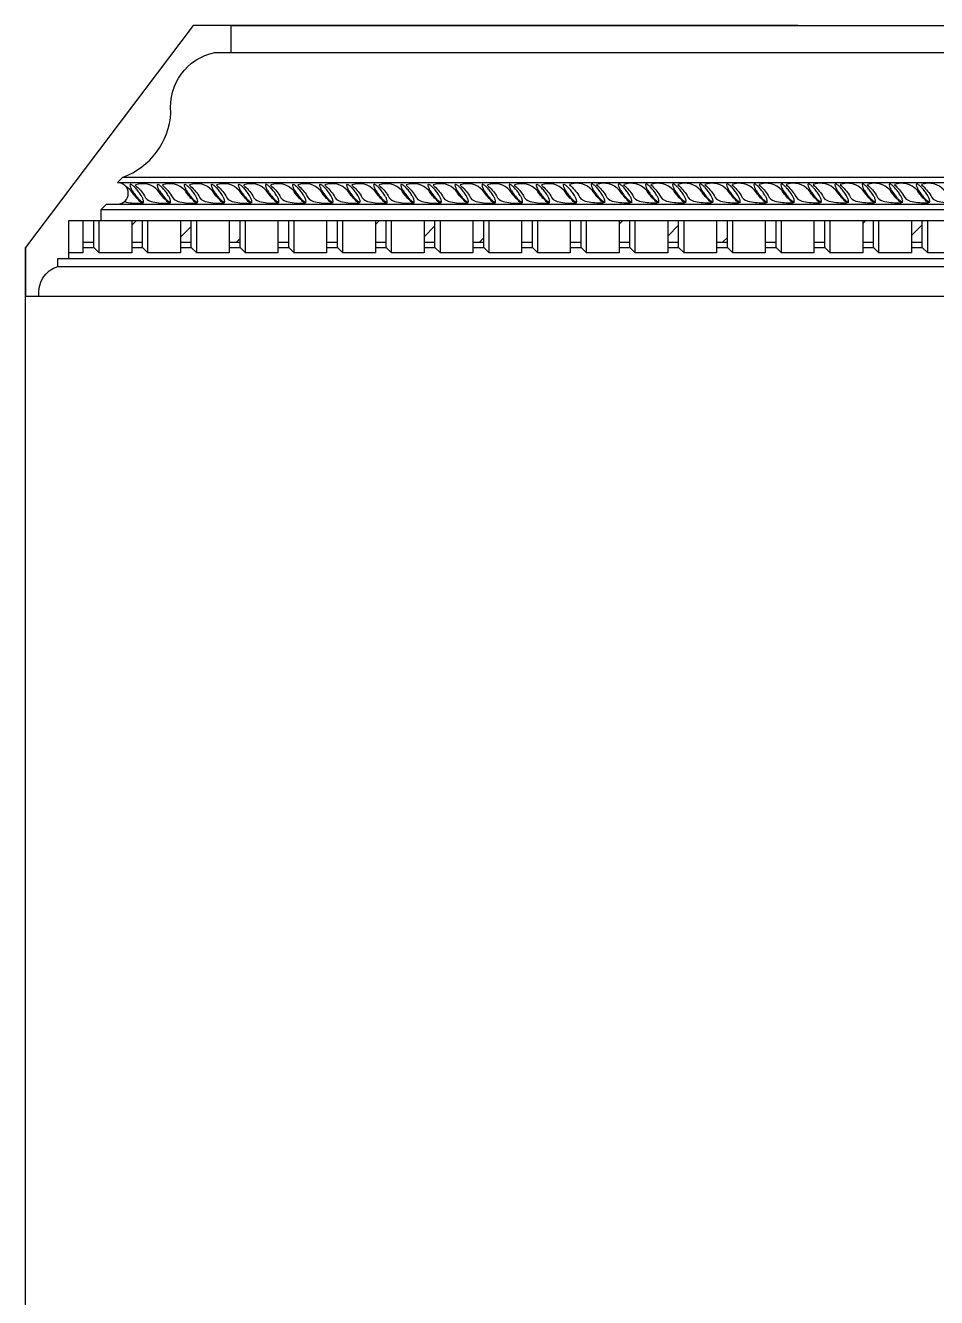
# Model space of a CAD drawing. Header units: metres. Extents: x 6109 to 10009, y 6120 to 9320.
# Drawn here: x 6109 to 6445.5, y 8850.5 to 9320.2 of the extents above; entities that cross this region are included whole.
import ezdxf

# ---------------------------------------------------------------- set-up
doc = ezdxf.new("R2010")
doc.units = ezdxf.units.M
doc.layers.add('3', color=3, linetype='Continuous')
doc.layers.add('4', color=4, linetype='Continuous')

msp = doc.modelspace()

# ---------------------------------------------------------------- hatches: boundary and pattern name
at = {"layer": '3'}
h = msp.add_hatch(dxfattribs=at)
h.set_pattern_fill('ANSI31', scale=5)
h.paths.add_polyline_path([(6134.27, 9248.21), (6130.27, 9248.21), (6130.27, 9240.21), (6134.27, 9240.21)])
h = msp.add_hatch(dxfattribs=at)
h.set_pattern_fill('ANSI31', scale=5)
h.paths.add_polyline_path([(6152.27, 9248.21), (6148.27, 9248.21), (6148.27, 9240.21), (6152.27, 9240.21)])
h = msp.add_hatch(dxfattribs=at)
h.set_pattern_fill('ANSI31', scale=5)
h.paths.add_polyline_path([(6170.27, 9248.21), (6166.27, 9248.21), (6166.27, 9240.21), (6170.27, 9240.21)])
h = msp.add_hatch(dxfattribs=at)
h.set_pattern_fill('ANSI31', scale=5)
h.paths.add_polyline_path([(6188.27, 9248.21), (6184.27, 9248.21), (6184.27, 9240.21), (6188.27, 9240.21)])
h = msp.add_hatch(dxfattribs=at)
h.set_pattern_fill('ANSI31', scale=5)
h.paths.add_polyline_path([(6206.27, 9248.21), (6202.27, 9248.21), (6202.27, 9240.21), (6206.27, 9240.21)])
h = msp.add_hatch(dxfattribs=at)
h.set_pattern_fill('ANSI31', scale=5)
h.paths.add_polyline_path([(6224.27, 9248.21), (6220.27, 9248.21), (6220.27, 9240.21), (6224.27, 9240.21)])
h = msp.add_hatch(dxfattribs=at)
h.set_pattern_fill('ANSI31', scale=5)
h.paths.add_polyline_path([(6242.27, 9248.21), (6238.27, 9248.21), (6238.27, 9240.21), (6242.27, 9240.21)])
h = msp.add_hatch(dxfattribs=at)
h.set_pattern_fill('ANSI31', scale=5)
h.paths.add_polyline_path([(6260.27, 9248.21), (6256.27, 9248.21), (6256.27, 9240.21), (6260.27, 9240.21)])
h = msp.add_hatch(dxfattribs=at)
h.set_pattern_fill('ANSI31', scale=5)
h.paths.add_polyline_path([(6278.27, 9248.21), (6274.27, 9248.21), (6274.27, 9240.21), (6278.27, 9240.21)])
h = msp.add_hatch(dxfattribs=at)
h.set_pattern_fill('ANSI31', scale=5)
h.paths.add_polyline_path([(6296.27, 9248.21), (6292.27, 9248.21), (6292.27, 9240.21), (6296.27, 9240.21)])
h = msp.add_hatch(dxfattribs=at)
h.set_pattern_fill('ANSI31', scale=5)
h.paths.add_polyline_path([(6314.27, 9248.21), (6310.27, 9248.21), (6310.27, 9240.21), (6314.27, 9240.21)])
h = msp.add_hatch(dxfattribs=at)
h.set_pattern_fill('ANSI31', scale=5)
h.paths.add_polyline_path([(6332.27, 9248.21), (6328.27, 9248.21), (6328.27, 9240.21), (6332.27, 9240.21)])
h = msp.add_hatch(dxfattribs=at)
h.set_pattern_fill('ANSI31', scale=5)
h.paths.add_polyline_path([(6350.27, 9248.21), (6346.27, 9248.21), (6346.27, 9240.21), (6350.27, 9240.21)])
h = msp.add_hatch(dxfattribs=at)
h.set_pattern_fill('ANSI31', scale=5)
h.paths.add_polyline_path([(6368.27, 9248.21), (6364.27, 9248.21), (6364.27, 9240.21), (6368.27, 9240.21)])
h = msp.add_hatch(dxfattribs=at)
h.set_pattern_fill('ANSI31', scale=5)
h.paths.add_polyline_path([(6386.27, 9248.21), (6382.27, 9248.21), (6382.27, 9240.21), (6386.27, 9240.21)])
h = msp.add_hatch(dxfattribs=at)
h.set_pattern_fill('ANSI31', scale=5)
h.paths.add_polyline_path([(6404.27, 9248.21), (6400.27, 9248.21), (6400.27, 9240.21), (6404.27, 9240.21)])
h = msp.add_hatch(dxfattribs=at)
h.set_pattern_fill('ANSI31', scale=5)
h.paths.add_polyline_path([(6422.27, 9248.21), (6418.27, 9248.21), (6418.27, 9240.21), (6422.27, 9240.21)])
h = msp.add_hatch(dxfattribs=at)
h.set_pattern_fill('ANSI31', scale=5)
h.paths.add_polyline_path([(6440.27, 9248.21), (6436.27, 9248.21), (6436.27, 9240.21), (6440.27, 9240.21)])

# ---------------------------------------------------------------- linework, layer by layer
for p, q in [((6185.02, 9310.21), (9933.02, 9310.21)), ((6145.02, 9264.21), (9973.02, 9264.21)), ((6143.02, 9262.21), (9975.02, 9262.21)), ((6139.02, 9254.21), (9975.02, 9254.21)), ((6137.02, 9252.21), (9981.02, 9252.21)), ((6136.27, 9236.21), (6136.27, 9248.21)), ((6137.02, 9248.21), (9981.02, 9248.21)), ((6154.27, 9236.21), (6154.27, 9248.21)), ((6172.27, 9236.21), (6172.27, 9248.21)), ((6190.27, 9236.21), (6190.27, 9248.21)), ((6208.27, 9236.21), (6208.27, 9248.21)), ((6226.27, 9236.21), (6226.27, 9248.21)), ((6244.27, 9236.21), (6244.27, 9248.21)), ((6262.27, 9236.21), (6262.27, 9248.21)), ((6280.27, 9236.21), (6280.27, 9248.21)), ((6298.27, 9236.21), (6298.27, 9248.21)), ((6316.27, 9236.21), (6316.27, 9248.21)), ((6334.27, 9236.21), (6334.27, 9248.21)), ((6352.27, 9236.21), (6352.27, 9248.21)), ((6370.27, 9236.21), (6370.27, 9248.21)), ((6388.27, 9236.21), (6388.27, 9248.21)), ((6406.27, 9236.21), (6406.27, 9248.21)), ((6424.27, 9236.21), (6424.27, 9248.21)), ((6442.27, 9236.21), (6442.27, 9248.21)), ((6130.27, 9240.21), (6134.27, 9240.21)), ((6148.27, 9240.21), (6152.27, 9240.21)), ((6166.27, 9240.21), (6170.27, 9240.21)), ((6184.27, 9240.21), (6188.27, 9240.21)), ((6202.27, 9240.21), (6206.27, 9240.21)), ((6220.27, 9240.21), (6224.27, 9240.21)), ((6238.27, 9240.21), (6242.27, 9240.21)), ((6256.27, 9240.21), (6260.27, 9240.21)), ((6274.27, 9240.21), (6278.27, 9240.21)), ((6292.27, 9240.21), (6296.27, 9240.21)), ((6310.27, 9240.21), (6314.27, 9240.21)), ((6328.27, 9240.21), (6332.27, 9240.21)), ((6346.27, 9240.21), (6350.27, 9240.21)), ((6364.27, 9240.21), (6368.27, 9240.21)), ((6382.27, 9240.21), (6386.27, 9240.21)), ((6400.27, 9240.21), (6404.27, 9240.21)), ((6418.27, 9240.21), (6422.27, 9240.21)), ((6436.27, 9240.21), (6440.27, 9240.21)), ((6130.27, 9238.21), (6134.27, 9238.21)), ((6148.27, 9238.21), (6152.27, 9238.21)), ((6166.27, 9238.21), (6170.27, 9238.21)), ((6184.27, 9238.21), (6188.27, 9238.21)), ((6202.27, 9238.21), (6206.27, 9238.21)), ((6220.27, 9238.21), (6224.27, 9238.21)), ((6238.27, 9238.21), (6242.27, 9238.21)), ((6256.27, 9238.21), (6260.27, 9238.21)), ((6274.27, 9238.21), (6278.27, 9238.21)), ((6292.27, 9238.21), (6296.27, 9238.21)), ((6310.27, 9238.21), (6314.27, 9238.21)), ((6328.27, 9238.21), (6332.27, 9238.21)), ((6346.27, 9238.21), (6350.27, 9238.21)), ((6364.27, 9238.21), (6368.27, 9238.21)), ((6382.27, 9238.21), (6386.27, 9238.21)), ((6400.27, 9238.21), (6404.27, 9238.21)), ((6418.27, 9238.21), (6422.27, 9238.21)), ((6436.27, 9238.21), (6440.27, 9238.21)), ((6121.02, 9231.21), (9997.02, 9231.21)), ((6125.02, 9234.21), (9993.02, 9234.21))]:
    msp.add_line(p, q, dxfattribs=at)
for points in [[(6145.62, 9255.17, 0.08), (6151.08, 9254.62, 0.15), (6152.71, 9254.82, -0.34), (6150.96, 9255.63, -0.05), (6147.98, 9259.22, 0.08), (6146.13, 9260.72)], [(6149.59, 9261.22, -0.08), (6153.01, 9257.3, 0.25), (6155.41, 9255.23, 0.08), (6161.08, 9254.62, 0.15), (6162.71, 9254.82, -0.34), (6160.96, 9255.63, -0.05), (6157.98, 9259.22, 0.31), (6149.63, 9261.3, 0.31)], [(6159.59, 9261.22, -0.08), (6163.01, 9257.3, 0.25), (6165.41, 9255.23, 0.08), (6171.08, 9254.62, 0.15), (6172.71, 9254.82, -0.34), (6170.96, 9255.63, -0.05), (6167.98, 9259.22, 0.31), (6159.63, 9261.3, 0.31)], [(6169.59, 9261.22, -0.08), (6173.01, 9257.3, 0.25), (6175.41, 9255.23, 0.08), (6181.08, 9254.62, 0.15), (6182.71, 9254.82, -0.34), (6180.96, 9255.63, -0.05), (6177.98, 9259.22, 0.31), (6169.63, 9261.3, 0.31)], [(6179.59, 9261.22, -0.08), (6183.01, 9257.3, 0.25), (6185.41, 9255.23, 0.08), (6191.08, 9254.62, 0.15), (6192.71, 9254.82, -0.34), (6190.96, 9255.63, -0.05), (6187.98, 9259.22, 0.31), (6179.63, 9261.3, 0.31)], [(6189.59, 9261.22, -0.08), (6193.01, 9257.3, 0.25), (6195.41, 9255.23, 0.08), (6201.08, 9254.62, 0.15), (6202.71, 9254.82, -0.34), (6200.96, 9255.63, -0.05), (6197.98, 9259.22, 0.31), (6189.63, 9261.3, 0.31)], [(6199.59, 9261.22, -0.08), (6203.01, 9257.3, 0.25), (6205.41, 9255.23, 0.08), (6211.08, 9254.62, 0.15), (6212.71, 9254.82, -0.34), (6210.96, 9255.63, -0.05), (6207.98, 9259.22, 0.31), (6199.63, 9261.3, 0.31)], [(6209.59, 9261.22, -0.08), (6213.01, 9257.3, 0.25), (6215.41, 9255.23, 0.08), (6221.08, 9254.62, 0.15), (6222.71, 9254.82, -0.34), (6220.96, 9255.63, -0.05), (6217.98, 9259.22, 0.31), (6209.63, 9261.3, 0.31)], [(6219.59, 9261.22, -0.08), (6223.01, 9257.3, 0.25), (6225.41, 9255.23, 0.08), (6231.08, 9254.62, 0.15), (6232.71, 9254.82, -0.34), (6230.96, 9255.63, -0.05), (6227.98, 9259.22, 0.31), (6219.63, 9261.3, 0.31)], [(6229.59, 9261.22, -0.08), (6233.01, 9257.3, 0.25), (6235.41, 9255.23, 0.08), (6241.08, 9254.62, 0.15), (6242.71, 9254.82, -0.34), (6240.96, 9255.63, -0.05), (6237.98, 9259.22, 0.31), (6229.63, 9261.3, 0.31)], [(6239.59, 9261.22, -0.08), (6243.01, 9257.3, 0.25), (6245.41, 9255.23, 0.08), (6251.08, 9254.62, 0.15), (6252.71, 9254.82, -0.34), (6250.96, 9255.63, -0.05), (6247.98, 9259.22, 0.31), (6239.63, 9261.3, 0.31)], [(6249.59, 9261.22, -0.08), (6253.01, 9257.3, 0.25), (6255.41, 9255.23, 0.08), (6261.08, 9254.62, 0.15), (6262.71, 9254.82, -0.34), (6260.96, 9255.63, -0.05), (6257.98, 9259.22, 0.31), (6249.63, 9261.3, 0.31)], [(6259.59, 9261.22, -0.08), (6263.01, 9257.3, 0.25), (6265.41, 9255.23, 0.08), (6271.08, 9254.62, 0.15), (6272.71, 9254.82, -0.34), (6270.96, 9255.63, -0.05), (6267.98, 9259.22, 0.31), (6259.63, 9261.3, 0.31)], [(6269.59, 9261.22, -0.08), (6273.01, 9257.3, 0.25), (6275.41, 9255.23, 0.08), (6281.08, 9254.62, 0.15), (6282.71, 9254.82, -0.34), (6280.96, 9255.63, -0.05), (6277.98, 9259.22, 0.31), (6269.63, 9261.3, 0.31)], [(6279.59, 9261.22, -0.08), (6283.01, 9257.3, 0.25), (6285.41, 9255.23, 0.08), (6291.08, 9254.62, 0.15), (6292.71, 9254.82, -0.34), (6290.96, 9255.63, -0.05), (6287.98, 9259.22, 0.31), (6279.63, 9261.3, 0.31)], [(6289.59, 9261.22, -0.08), (6293.01, 9257.3, 0.25), (6295.41, 9255.23, 0.08), (6301.08, 9254.62, 0.15), (6302.71, 9254.82, -0.34), (6300.96, 9255.63, -0.05), (6297.98, 9259.22, 0.31), (6289.63, 9261.3, 0.31)], [(6299.59, 9261.22, -0.08), (6303.01, 9257.3, 0.25), (6305.41, 9255.23, 0.08), (6311.08, 9254.62, 0.15), (6312.71, 9254.82, -0.34), (6310.96, 9255.63, -0.05), (6307.98, 9259.22, 0.31), (6299.63, 9261.3, 0.31)], [(6309.95, 9261.36, -0.08), (6313.37, 9257.45, 0.25), (6315.78, 9255.37, 0.08), (6321.45, 9254.76, 0.15), (6323.08, 9254.96, -0.34), (6321.32, 9255.77, -0.05), (6318.35, 9259.36, 0.31), (6309.99, 9261.44, 0.31)], [(6319.95, 9261.36, -0.08), (6323.37, 9257.45, 0.25), (6325.78, 9255.37, 0.08), (6331.45, 9254.76, 0.15), (6333.08, 9254.96, -0.34), (6331.32, 9255.77, -0.05), (6328.35, 9259.36, 0.31), (6319.99, 9261.44, 0.31)], [(6329.95, 9261.36, -0.08), (6333.37, 9257.45, 0.25), (6335.78, 9255.37, 0.08), (6341.45, 9254.76, 0.15), (6343.08, 9254.96, -0.34), (6341.32, 9255.77, -0.05), (6338.35, 9259.36, 0.31), (6329.99, 9261.44, 0.31)], [(6339.95, 9261.36, -0.08), (6343.37, 9257.45, 0.25), (6345.78, 9255.37, 0.08), (6351.45, 9254.76, 0.15), (6353.08, 9254.96, -0.34), (6351.32, 9255.77, -0.05), (6348.35, 9259.36, 0.31), (6339.99, 9261.44, 0.31)], [(6349.95, 9261.36, -0.08), (6353.37, 9257.45, 0.25), (6355.78, 9255.37, 0.08), (6361.45, 9254.76, 0.15), (6363.08, 9254.96, -0.34), (6361.32, 9255.77, -0.05), (6358.35, 9259.36, 0.31), (6349.99, 9261.44, 0.31)], [(6359.95, 9261.36, -0.08), (6363.37, 9257.45, 0.25), (6365.78, 9255.37, 0.08), (6371.45, 9254.76, 0.15), (6373.08, 9254.96, -0.34), (6371.32, 9255.77, -0.05), (6368.35, 9259.36, 0.31), (6359.99, 9261.44, 0.31)], [(6369.95, 9261.36, -0.08), (6373.37, 9257.45, 0.25), (6375.78, 9255.37, 0.08), (6381.45, 9254.76, 0.15), (6383.08, 9254.96, -0.34), (6381.32, 9255.77, -0.05), (6378.35, 9259.36, 0.31), (6369.99, 9261.44, 0.31)], [(6379.95, 9261.36, -0.08), (6383.37, 9257.45, 0.25), (6385.78, 9255.37, 0.08), (6391.45, 9254.76, 0.15), (6393.08, 9254.96, -0.34), (6391.32, 9255.77, -0.05), (6388.35, 9259.36, 0.31), (6379.99, 9261.44, 0.31)], [(6389.95, 9261.36, -0.08), (6393.37, 9257.45, 0.25), (6395.78, 9255.37, 0.08), (6401.45, 9254.76, 0.15), (6403.08, 9254.96, -0.34), (6401.32, 9255.77, -0.05), (6398.35, 9259.36, 0.31), (6389.99, 9261.44, 0.31)], [(6399.95, 9261.36, -0.08), (6403.37, 9257.45, 0.25), (6405.78, 9255.37, 0.08), (6411.45, 9254.76, 0.15), (6413.08, 9254.96, -0.34), (6411.32, 9255.77, -0.05), (6408.35, 9259.36, 0.31), (6399.99, 9261.44, 0.31)], [(6409.95, 9261.36, -0.08), (6413.37, 9257.45, 0.25), (6415.78, 9255.37, 0.08), (6421.45, 9254.76, 0.15), (6423.08, 9254.96, -0.34), (6421.32, 9255.77, -0.05), (6418.35, 9259.36, 0.31), (6409.99, 9261.44, 0.31)], [(6419.95, 9261.36, -0.08), (6423.37, 9257.45, 0.25), (6425.78, 9255.37, 0.08), (6431.45, 9254.76, 0.15), (6433.08, 9254.96, -0.34), (6431.32, 9255.77, -0.05), (6428.35, 9259.36, 0.31), (6419.99, 9261.44, 0.31)], [(6429.95, 9261.36, -0.08), (6433.37, 9257.45, 0.25), (6435.78, 9255.37, 0.08), (6441.45, 9254.76, 0.15), (6443.08, 9254.96, -0.34), (6441.32, 9255.77, -0.05), (6438.35, 9259.36, 0.31), (6429.99, 9261.44, 0.31)], [(6439.95, 9261.36, -0.08), (6443.37, 9257.45, 0.25), (6445.78, 9255.37, 0.08), (6451.45, 9254.76, 0.15), (6453.08, 9254.96, -0.34), (6451.32, 9255.77, -0.05), (6448.35, 9259.36, 0.31), (6439.99, 9261.44, 0.31)]]:
    msp.add_lwpolyline(points, format="xyb", dxfattribs=at)
for points in [[(6152.55, 9255.06, 0.28), (6152.65, 9255.32, 0.07), (6152.33, 9256.37, 0.03), (6151.76, 9257.42, 0.02), (6150.83, 9258.8, 0.02), (6149.78, 9260.08, 0.03), (6148.93, 9260.92, 0.07), (6148.02, 9261.53, 0.28), (6147.74, 9261.5, 0.28), (6147.63, 9261.24, 0.07), (6147.96, 9260.2, 0.03), (6148.52, 9259.14, 0.02), (6149.46, 9257.77, 0.02), (6150.51, 9256.49, 0.03), (6151.36, 9255.64, 0.07), (6152.27, 9255.04, 0.28)], [(6162.55, 9255.06, 0.28), (6162.65, 9255.32, 0.07), (6162.33, 9256.37, 0.03), (6161.76, 9257.42, 0.02), (6160.83, 9258.8, 0.02), (6159.78, 9260.08, 0.03), (6158.93, 9260.92, 0.07), (6158.02, 9261.53, 0.28), (6157.74, 9261.5, 0.28), (6157.63, 9261.24, 0.07), (6157.96, 9260.2, 0.03), (6158.52, 9259.14, 0.02), (6159.46, 9257.77, 0.02), (6160.51, 9256.49, 0.03), (6161.36, 9255.64, 0.07), (6162.27, 9255.04, 0.28)], [(6172.55, 9255.06, 0.28), (6172.65, 9255.32, 0.07), (6172.33, 9256.37, 0.03), (6171.76, 9257.42, 0.02), (6170.83, 9258.8, 0.02), (6169.78, 9260.08, 0.03), (6168.93, 9260.92, 0.07), (6168.02, 9261.53, 0.28), (6167.74, 9261.5, 0.28), (6167.63, 9261.24, 0.07), (6167.96, 9260.2, 0.03), (6168.52, 9259.14, 0.02), (6169.46, 9257.77, 0.02), (6170.51, 9256.49, 0.03), (6171.36, 9255.64, 0.07), (6172.27, 9255.04, 0.28)], [(6182.55, 9255.06, 0.28), (6182.65, 9255.32, 0.07), (6182.33, 9256.37, 0.03), (6181.76, 9257.42, 0.02), (6180.83, 9258.8, 0.02), (6179.78, 9260.08, 0.03), (6178.93, 9260.92, 0.07), (6178.02, 9261.53, 0.28), (6177.74, 9261.5, 0.28), (6177.63, 9261.24, 0.07), (6177.96, 9260.2, 0.03), (6178.52, 9259.14, 0.02), (6179.46, 9257.77, 0.02), (6180.51, 9256.49, 0.03), (6181.36, 9255.64, 0.07), (6182.27, 9255.04, 0.28)], [(6192.55, 9255.06, 0.28), (6192.65, 9255.32, 0.07), (6192.33, 9256.37, 0.03), (6191.76, 9257.42, 0.02), (6190.83, 9258.8, 0.02), (6189.78, 9260.08, 0.03), (6188.93, 9260.92, 0.07), (6188.02, 9261.53, 0.28), (6187.74, 9261.5, 0.28), (6187.63, 9261.24, 0.07), (6187.96, 9260.2, 0.03), (6188.52, 9259.14, 0.02), (6189.46, 9257.77, 0.02), (6190.51, 9256.49, 0.03), (6191.36, 9255.64, 0.07), (6192.27, 9255.04, 0.28)], [(6202.55, 9255.06, 0.28), (6202.65, 9255.32, 0.07), (6202.33, 9256.37, 0.03), (6201.76, 9257.42, 0.02), (6200.83, 9258.8, 0.02), (6199.78, 9260.08, 0.03), (6198.93, 9260.92, 0.07), (6198.02, 9261.53, 0.28), (6197.74, 9261.5, 0.28), (6197.63, 9261.24, 0.07), (6197.96, 9260.2, 0.03), (6198.52, 9259.14, 0.02), (6199.46, 9257.77, 0.02), (6200.51, 9256.49, 0.03), (6201.36, 9255.64, 0.07), (6202.27, 9255.04, 0.28)], [(6212.55, 9255.06, 0.28), (6212.65, 9255.32, 0.07), (6212.33, 9256.37, 0.03), (6211.76, 9257.42, 0.02), (6210.83, 9258.8, 0.02), (6209.78, 9260.08, 0.03), (6208.93, 9260.92, 0.07), (6208.02, 9261.53, 0.28), (6207.74, 9261.5, 0.28), (6207.63, 9261.24, 0.07), (6207.96, 9260.2, 0.03), (6208.52, 9259.14, 0.02), (6209.46, 9257.77, 0.02), (6210.51, 9256.49, 0.03), (6211.36, 9255.64, 0.07), (6212.27, 9255.04, 0.28)], [(6222.55, 9255.06, 0.28), (6222.65, 9255.32, 0.07), (6222.33, 9256.37, 0.03), (6221.76, 9257.42, 0.02), (6220.83, 9258.8, 0.02), (6219.78, 9260.08, 0.03), (6218.93, 9260.92, 0.07), (6218.02, 9261.53, 0.28), (6217.74, 9261.5, 0.28), (6217.63, 9261.24, 0.07), (6217.96, 9260.2, 0.03), (6218.52, 9259.14, 0.02), (6219.46, 9257.77, 0.02), (6220.51, 9256.49, 0.03), (6221.36, 9255.64, 0.07), (6222.27, 9255.04, 0.28)], [(6232.55, 9255.06, 0.28), (6232.65, 9255.32, 0.07), (6232.33, 9256.37, 0.03), (6231.76, 9257.42, 0.02), (6230.83, 9258.8, 0.02), (6229.78, 9260.08, 0.03), (6228.93, 9260.92, 0.07), (6228.02, 9261.53, 0.28), (6227.74, 9261.5, 0.28), (6227.63, 9261.24, 0.07), (6227.96, 9260.2, 0.03), (6228.52, 9259.14, 0.02), (6229.46, 9257.77, 0.02), (6230.51, 9256.49, 0.03), (6231.36, 9255.64, 0.07), (6232.27, 9255.04, 0.28)], [(6242.55, 9255.06, 0.28), (6242.65, 9255.32, 0.07), (6242.33, 9256.37, 0.03), (6241.76, 9257.42, 0.02), (6240.83, 9258.8, 0.02), (6239.78, 9260.08, 0.03), (6238.93, 9260.92, 0.07), (6238.02, 9261.53, 0.28), (6237.74, 9261.5, 0.28), (6237.63, 9261.24, 0.07), (6237.96, 9260.2, 0.03), (6238.52, 9259.14, 0.02), (6239.46, 9257.77, 0.02), (6240.51, 9256.49, 0.03), (6241.36, 9255.64, 0.07), (6242.27, 9255.04, 0.28)], [(6252.55, 9255.06, 0.28), (6252.65, 9255.32, 0.07), (6252.33, 9256.37, 0.03), (6251.76, 9257.42, 0.02), (6250.83, 9258.8, 0.02), (6249.78, 9260.08, 0.03), (6248.93, 9260.92, 0.07), (6248.02, 9261.53, 0.28), (6247.74, 9261.5, 0.28), (6247.63, 9261.24, 0.07), (6247.96, 9260.2, 0.03), (6248.52, 9259.14, 0.02), (6249.46, 9257.77, 0.02), (6250.51, 9256.49, 0.03), (6251.36, 9255.64, 0.07), (6252.27, 9255.04, 0.28)], [(6262.55, 9255.06, 0.28), (6262.65, 9255.32, 0.07), (6262.33, 9256.37, 0.03), (6261.76, 9257.42, 0.02), (6260.83, 9258.8, 0.02), (6259.78, 9260.08, 0.03), (6258.93, 9260.92, 0.07), (6258.02, 9261.53, 0.28), (6257.74, 9261.5, 0.28), (6257.63, 9261.24, 0.07), (6257.96, 9260.2, 0.03), (6258.52, 9259.14, 0.02), (6259.46, 9257.77, 0.02), (6260.51, 9256.49, 0.03), (6261.36, 9255.64, 0.07), (6262.27, 9255.04, 0.28)], [(6272.55, 9255.06, 0.28), (6272.65, 9255.32, 0.07), (6272.33, 9256.37, 0.03), (6271.76, 9257.42, 0.02), (6270.83, 9258.8, 0.02), (6269.78, 9260.08, 0.03), (6268.93, 9260.92, 0.07), (6268.02, 9261.53, 0.28), (6267.74, 9261.5, 0.28), (6267.63, 9261.24, 0.07), (6267.96, 9260.2, 0.03), (6268.52, 9259.14, 0.02), (6269.46, 9257.77, 0.02), (6270.51, 9256.49, 0.03), (6271.36, 9255.64, 0.07), (6272.27, 9255.04, 0.28)], [(6282.55, 9255.06, 0.28), (6282.65, 9255.32, 0.07), (6282.33, 9256.37, 0.03), (6281.76, 9257.42, 0.02), (6280.83, 9258.8, 0.02), (6279.78, 9260.08, 0.03), (6278.93, 9260.92, 0.07), (6278.02, 9261.53, 0.28), (6277.74, 9261.5, 0.28), (6277.63, 9261.24, 0.07), (6277.96, 9260.2, 0.03), (6278.52, 9259.14, 0.02), (6279.46, 9257.77, 0.02), (6280.51, 9256.49, 0.03), (6281.36, 9255.64, 0.07), (6282.27, 9255.04, 0.28)], [(6292.55, 9255.06, 0.28), (6292.65, 9255.32, 0.07), (6292.33, 9256.37, 0.03), (6291.76, 9257.42, 0.02), (6290.83, 9258.8, 0.02), (6289.78, 9260.08, 0.03), (6288.93, 9260.92, 0.07), (6288.02, 9261.53, 0.28), (6287.74, 9261.5, 0.28), (6287.63, 9261.24, 0.07), (6287.96, 9260.2, 0.03), (6288.52, 9259.14, 0.02), (6289.46, 9257.77, 0.02), (6290.51, 9256.49, 0.03), (6291.36, 9255.64, 0.07), (6292.27, 9255.04, 0.28)], [(6302.55, 9255.06, 0.28), (6302.65, 9255.32, 0.07), (6302.33, 9256.37, 0.03), (6301.76, 9257.42, 0.02), (6300.83, 9258.8, 0.02), (6299.78, 9260.08, 0.03), (6298.93, 9260.92, 0.07), (6298.02, 9261.53, 0.28), (6297.74, 9261.5, 0.28), (6297.63, 9261.24, 0.07), (6297.96, 9260.2, 0.03), (6298.52, 9259.14, 0.02), (6299.46, 9257.77, 0.02), (6300.51, 9256.49, 0.03), (6301.36, 9255.64, 0.07), (6302.27, 9255.04, 0.28)], [(6312.55, 9255.06, 0.28), (6312.65, 9255.32, 0.07), (6312.33, 9256.37, 0.03), (6311.76, 9257.42, 0.02), (6310.83, 9258.8, 0.02), (6309.78, 9260.08, 0.03), (6308.93, 9260.92, 0.07), (6308.02, 9261.53, 0.28), (6307.74, 9261.5, 0.28), (6307.63, 9261.24, 0.07), (6307.96, 9260.2, 0.03), (6308.52, 9259.14, 0.02), (6309.46, 9257.77, 0.02), (6310.51, 9256.49, 0.03), (6311.36, 9255.64, 0.07), (6312.27, 9255.04, 0.28)], [(6322.91, 9255.2, 0.28), (6323.02, 9255.46, 0.07), (6322.69, 9256.51, 0.03), (6322.13, 9257.57, 0.02), (6321.19, 9258.94, 0.02), (6320.14, 9260.22, 0.03), (6319.29, 9261.06, 0.07), (6318.38, 9261.67, 0.28), (6318.1, 9261.64, 0.28), (6318, 9261.38, 0.07), (6318.32, 9260.34, 0.03), (6318.89, 9259.28, 0.02), (6319.82, 9257.91, 0.02), (6320.87, 9256.63, 0.03), (6321.72, 9255.78, 0.07), (6322.64, 9255.18, 0.28)], [(6332.91, 9255.2, 0.28), (6333.02, 9255.46, 0.07), (6332.69, 9256.51, 0.03), (6332.13, 9257.57, 0.02), (6331.19, 9258.94, 0.02), (6330.14, 9260.22, 0.03), (6329.29, 9261.06, 0.07), (6328.38, 9261.67, 0.28), (6328.1, 9261.64, 0.28), (6328, 9261.38, 0.07), (6328.32, 9260.34, 0.03), (6328.89, 9259.28, 0.02), (6329.82, 9257.91, 0.02), (6330.87, 9256.63, 0.03), (6331.72, 9255.78, 0.07), (6332.64, 9255.18, 0.28)], [(6342.91, 9255.2, 0.28), (6343.02, 9255.46, 0.07), (6342.69, 9256.51, 0.03), (6342.13, 9257.57, 0.02), (6341.19, 9258.94, 0.02), (6340.14, 9260.22, 0.03), (6339.29, 9261.06, 0.07), (6338.38, 9261.67, 0.28), (6338.1, 9261.64, 0.28), (6338, 9261.38, 0.07), (6338.32, 9260.34, 0.03), (6338.89, 9259.28, 0.02), (6339.82, 9257.91, 0.02), (6340.87, 9256.63, 0.03), (6341.72, 9255.78, 0.07), (6342.64, 9255.18, 0.28)], [(6352.91, 9255.2, 0.28), (6353.02, 9255.46, 0.07), (6352.69, 9256.51, 0.03), (6352.13, 9257.57, 0.02), (6351.19, 9258.94, 0.02), (6350.14, 9260.22, 0.03), (6349.29, 9261.06, 0.07), (6348.38, 9261.67, 0.28), (6348.1, 9261.64, 0.28), (6348, 9261.38, 0.07), (6348.32, 9260.34, 0.03), (6348.89, 9259.28, 0.02), (6349.82, 9257.91, 0.02), (6350.87, 9256.63, 0.03), (6351.72, 9255.78, 0.07), (6352.64, 9255.18, 0.28)], [(6362.91, 9255.2, 0.28), (6363.02, 9255.46, 0.07), (6362.69, 9256.51, 0.03), (6362.13, 9257.57, 0.02), (6361.19, 9258.94, 0.02), (6360.14, 9260.22, 0.03), (6359.29, 9261.06, 0.07), (6358.38, 9261.67, 0.28), (6358.1, 9261.64, 0.28), (6358, 9261.38, 0.07), (6358.32, 9260.34, 0.03), (6358.89, 9259.28, 0.02), (6359.82, 9257.91, 0.02), (6360.87, 9256.63, 0.03), (6361.72, 9255.78, 0.07), (6362.64, 9255.18, 0.28)], [(6372.91, 9255.2, 0.28), (6373.02, 9255.46, 0.07), (6372.69, 9256.51, 0.03), (6372.13, 9257.57, 0.02), (6371.19, 9258.94, 0.02), (6370.14, 9260.22, 0.03), (6369.29, 9261.06, 0.07), (6368.38, 9261.67, 0.28), (6368.1, 9261.64, 0.28), (6368, 9261.38, 0.07), (6368.32, 9260.34, 0.03), (6368.89, 9259.28, 0.02), (6369.82, 9257.91, 0.02), (6370.87, 9256.63, 0.03), (6371.72, 9255.78, 0.07), (6372.64, 9255.18, 0.28)], [(6382.91, 9255.2, 0.28), (6383.02, 9255.46, 0.07), (6382.69, 9256.51, 0.03), (6382.13, 9257.57, 0.02), (6381.19, 9258.94, 0.02), (6380.14, 9260.22, 0.03), (6379.29, 9261.06, 0.07), (6378.38, 9261.67, 0.28), (6378.1, 9261.64, 0.28), (6378, 9261.38, 0.07), (6378.32, 9260.34, 0.03), (6378.89, 9259.28, 0.02), (6379.82, 9257.91, 0.02), (6380.87, 9256.63, 0.03), (6381.72, 9255.78, 0.07), (6382.64, 9255.18, 0.28)], [(6392.91, 9255.2, 0.28), (6393.02, 9255.46, 0.07), (6392.69, 9256.51, 0.03), (6392.13, 9257.57, 0.02), (6391.19, 9258.94, 0.02), (6390.14, 9260.22, 0.03), (6389.29, 9261.06, 0.07), (6388.38, 9261.67, 0.28), (6388.1, 9261.64, 0.28), (6388, 9261.38, 0.07), (6388.32, 9260.34, 0.03), (6388.89, 9259.28, 0.02), (6389.82, 9257.91, 0.02), (6390.87, 9256.63, 0.03), (6391.72, 9255.78, 0.07), (6392.64, 9255.18, 0.28)], [(6402.91, 9255.2, 0.28), (6403.02, 9255.46, 0.07), (6402.69, 9256.51, 0.03), (6402.13, 9257.57, 0.02), (6401.19, 9258.94, 0.02), (6400.14, 9260.22, 0.03), (6399.29, 9261.06, 0.07), (6398.38, 9261.67, 0.28), (6398.1, 9261.64, 0.28), (6398, 9261.38, 0.07), (6398.32, 9260.34, 0.03), (6398.89, 9259.28, 0.02), (6399.82, 9257.91, 0.02), (6400.87, 9256.63, 0.03), (6401.72, 9255.78, 0.07), (6402.64, 9255.18, 0.28)], [(6412.91, 9255.2, 0.28), (6413.02, 9255.46, 0.07), (6412.69, 9256.51, 0.03), (6412.13, 9257.57, 0.02), (6411.19, 9258.94, 0.02), (6410.14, 9260.22, 0.03), (6409.29, 9261.06, 0.07), (6408.38, 9261.67, 0.28), (6408.1, 9261.64, 0.28), (6408, 9261.38, 0.07), (6408.32, 9260.34, 0.03), (6408.89, 9259.28, 0.02), (6409.82, 9257.91, 0.02), (6410.87, 9256.63, 0.03), (6411.72, 9255.78, 0.07), (6412.64, 9255.18, 0.28)], [(6422.91, 9255.2, 0.28), (6423.02, 9255.46, 0.07), (6422.69, 9256.51, 0.03), (6422.13, 9257.57, 0.02), (6421.19, 9258.94, 0.02), (6420.14, 9260.22, 0.03), (6419.29, 9261.06, 0.07), (6418.38, 9261.67, 0.28), (6418.1, 9261.64, 0.28), (6418, 9261.38, 0.07), (6418.32, 9260.34, 0.03), (6418.89, 9259.28, 0.02), (6419.82, 9257.91, 0.02), (6420.87, 9256.63, 0.03), (6421.72, 9255.78, 0.07), (6422.64, 9255.18, 0.28)], [(6432.91, 9255.2, 0.28), (6433.02, 9255.46, 0.07), (6432.69, 9256.51, 0.03), (6432.13, 9257.57, 0.02), (6431.19, 9258.94, 0.02), (6430.14, 9260.22, 0.03), (6429.29, 9261.06, 0.07), (6428.38, 9261.67, 0.28), (6428.1, 9261.64, 0.28), (6428, 9261.38, 0.07), (6428.32, 9260.34, 0.03), (6428.89, 9259.28, 0.02), (6429.82, 9257.91, 0.02), (6430.87, 9256.63, 0.03), (6431.72, 9255.78, 0.07), (6432.64, 9255.18, 0.28)], [(6442.91, 9255.2, 0.28), (6443.02, 9255.46, 0.07), (6442.69, 9256.51, 0.03), (6442.13, 9257.57, 0.02), (6441.19, 9258.94, 0.02), (6440.14, 9260.22, 0.03), (6439.29, 9261.06, 0.07), (6438.38, 9261.67, 0.28), (6438.1, 9261.64, 0.28), (6438, 9261.38, 0.07), (6438.32, 9260.34, 0.03), (6438.89, 9259.28, 0.02), (6439.82, 9257.91, 0.02), (6440.87, 9256.63, 0.03), (6441.72, 9255.78, 0.07), (6442.64, 9255.18, 0.28)]]:
    msp.add_lwpolyline(points, format="xyb", close=True, dxfattribs=at)
for points in [[(6130.27, 9248.21), (6130.27, 9236.21), (6125.02, 9236.21)], [(6148.27, 9248.21), (6148.27, 9236.21), (6136.27, 9236.21), (6134.27, 9238.21), (6134.27, 9248.21)], [(6166.27, 9248.21), (6166.27, 9236.21), (6154.27, 9236.21), (6152.27, 9238.21), (6152.27, 9248.21)], [(6184.27, 9248.21), (6184.27, 9236.21), (6172.27, 9236.21), (6170.27, 9238.21), (6170.27, 9248.21)], [(6202.27, 9248.21), (6202.27, 9236.21), (6190.27, 9236.21), (6188.27, 9238.21), (6188.27, 9248.21)], [(6220.27, 9248.21), (6220.27, 9236.21), (6208.27, 9236.21), (6206.27, 9238.21), (6206.27, 9248.21)], [(6238.27, 9248.21), (6238.27, 9236.21), (6226.27, 9236.21), (6224.27, 9238.21), (6224.27, 9248.21)], [(6256.27, 9248.21), (6256.27, 9236.21), (6244.27, 9236.21), (6242.27, 9238.21), (6242.27, 9248.21)], [(6274.27, 9248.21), (6274.27, 9236.21), (6262.27, 9236.21), (6260.27, 9238.21), (6260.27, 9248.21)], [(6292.27, 9248.21), (6292.27, 9236.21), (6280.27, 9236.21), (6278.27, 9238.21), (6278.27, 9248.21)], [(6310.27, 9248.21), (6310.27, 9236.21), (6298.27, 9236.21), (6296.27, 9238.21), (6296.27, 9248.21)], [(6328.27, 9248.21), (6328.27, 9236.21), (6316.27, 9236.21), (6314.27, 9238.21), (6314.27, 9248.21)], [(6346.27, 9248.21), (6346.27, 9236.21), (6334.27, 9236.21), (6332.27, 9238.21), (6332.27, 9248.21)], [(6364.27, 9248.21), (6364.27, 9236.21), (6352.27, 9236.21), (6350.27, 9238.21), (6350.27, 9248.21)], [(6382.27, 9248.21), (6382.27, 9236.21), (6370.27, 9236.21), (6368.27, 9238.21), (6368.27, 9248.21)], [(6400.27, 9248.21), (6400.27, 9236.21), (6388.27, 9236.21), (6386.27, 9238.21), (6386.27, 9248.21)], [(6418.27, 9248.21), (6418.27, 9236.21), (6406.27, 9236.21), (6404.27, 9238.21), (6404.27, 9248.21)], [(6436.27, 9248.21), (6436.27, 9236.21), (6424.27, 9236.21), (6422.27, 9238.21), (6422.27, 9248.21)], [(6454.27, 9248.21), (6454.27, 9236.21), (6442.27, 9236.21), (6440.27, 9238.21), (6440.27, 9248.21)]]:
    msp.add_lwpolyline(points, dxfattribs=at)
at = {"layer": '4'}
for p, q in [((6185.02, 9320.21), (9933.02, 9320.21)), ((6394.27, 9320.21), (6185.02, 9320.21)), ((6109.02, 6120.21), (6109.02, 9238.21)), ((6114.02, 9220.21), (10004.02, 9220.21))]:
    msp.add_line(p, q, dxfattribs=at)
msp.add_lwpolyline([(6121.02, 9231.21), (6121.02, 9234.21), (6125.02, 9234.21), (6125.02, 9248.21), (6137.02, 9248.21), (6137.02, 9252.21), (6139.02, 9254.21), (6143.02, 9254.21, 1), (6143.02, 9262.21), (6145.02, 9264.21, 0.3), (6162.75, 9287.97, -0.39), (6179.02, 9310.21), (6185.02, 9310.21), (6185.02, 9320.21), (6171.02, 9320.21), (6109.02, 9238.21), (6109.02, 9220.21), (6114.02, 9220.21, -0.37)], format="xyb", close=True, dxfattribs=at)

doc.saveas('drawing.dxf')
